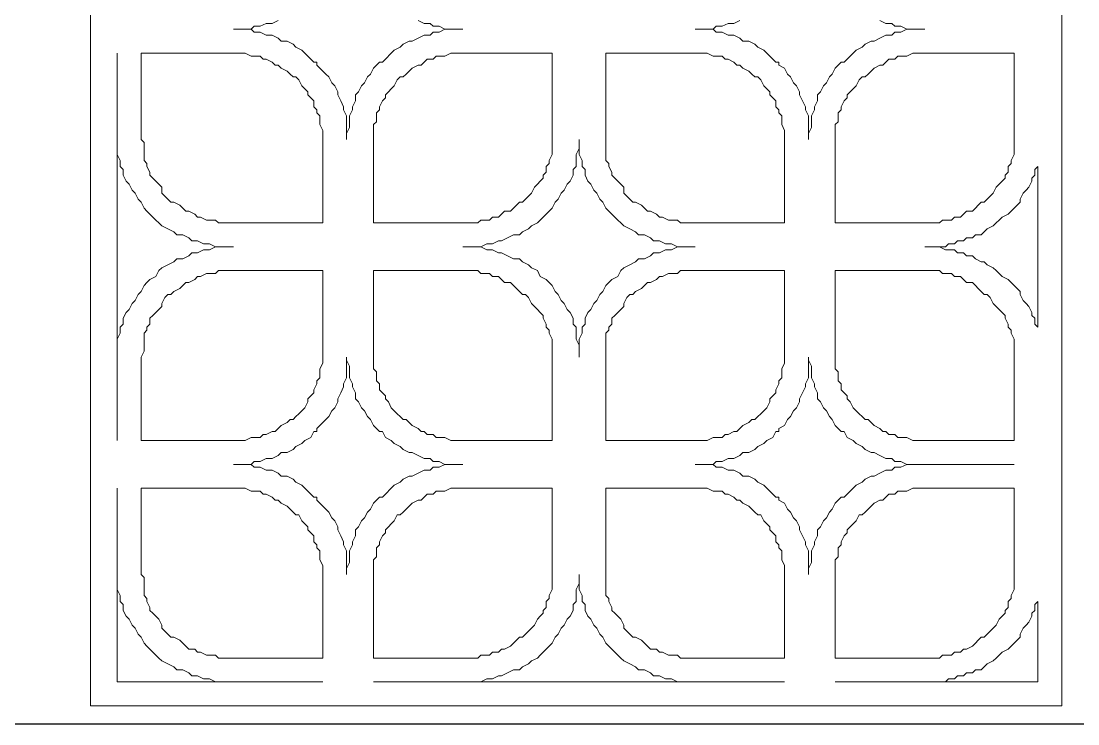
# Model space of a CAD drawing. Extents: x -66030 to 95157, y -13132 to 45879.
# Drawn here: x 18655 to 20041, y 24423 to 25344 of the extents above; entities that cross this region are included whole.
import ezdxf

# ---------------------------------------------------------------- set-up
doc = ezdxf.new("R2010")
doc.units = 0
doc.header["$LTSCALE"] = 100
doc.header["$MEASUREMENT"] = 0
doc.layers.get('0').update_dxf_attribs({"linetype": 'CONTINUOUS'})
doc.layers.add('3', color=11, linetype='CONTINUOUS')

msp = doc.modelspace()

# ---------------------------------------------------------------- linework, layer by layer
at = {"lineweight": 0}
for points in [[(18746.1, 25364.3), (18746.1, 25301.8), (18746.1, 24794), (18746.1, 24731.5), (18746.1, 24446.4), (18746.1, 24446.4), (19050.8, 24446.4), (19117.2, 24446.4), (19656.2, 24446.4), (19722.6, 24446.4), (20019.4, 24446.4), (20019.4, 24731.5), (20019.4, 24762.8), (20019.4, 24762.8), (20019.4, 24794), (20019.4, 25301.8), (20019.4, 25364.3)], [(18992.2, 25344.8), (18984.4, 25340.9), (18976.6, 25340.9), (18968.7, 25337), (18960.9, 25337), (18957, 25333.1), (18949.2, 25333.1), (18941.4, 25333.1), (18933.6, 25333.1), (18941.4, 25333.1), (18949.2, 25333.1), (18957, 25333.1), (18960.9, 25329.2), (18968.7, 25329.2), (18976.6, 25325.3), (18984.4, 25325.3), (18992.2, 25321.3), (18996.1, 25317.4), (19003.9, 25317.4), (19011.7, 25313.5), (19015.6, 25309.6), (19023.4, 25305.7), (19027.3, 25301.8), (19035.1, 25294), (19039, 25290.1), (19043, 25290.1), (19043, 25286.2), (19046.9, 25282.3), (19054.7, 25274.5), (19058.6, 25270.6), (19062.5, 25262.8), (19066.4, 25258.9), (19070.3, 25251), (19070.3, 25247.1), (19074.2, 25239.3), (19078.1, 25231.5), (19078.1, 25227.6), (19082, 25219.8), (19082, 25212), (19082, 25204.2), (19082, 25196.4), (19082, 25188.5), (19082, 25196.4), (19085.9, 25204.2), (19085.9, 25212), (19085.9, 25219.8), (19089.8, 25227.6), (19089.8, 25231.5), (19093.7, 25239.3), (19093.7, 25247.1), (19097.6, 25251), (19101.5, 25258.9), (19105.4, 25262.8), (19109.4, 25270.6), (19113.3, 25274.5), (19117.2, 25282.3), (19121.1, 25286.2), (19125, 25290.1), (19128.9, 25290.1), (19132.8, 25294), (19140.6, 25301.8), (19144.5, 25305.7), (19152.3, 25309.6), (19156.2, 25313.5), (19164, 25317.4), (19167.9, 25317.4), (19175.8, 25321.3), (19183.6, 25325.3), (19191.4, 25325.3), (19195.3, 25329.2), (19203.1, 25329.2), (19210.9, 25333.1), (19218.7, 25333.1), (19226.5, 25333.1), (19234.3, 25333.1), (19234.3, 25333.1), (19226.5, 25333.1), (19218.7, 25333.1), (19210.9, 25333.1), (19203.1, 25337), (19195.3, 25337), (19191.4, 25340.9), (19183.6, 25340.9), (19175.8, 25344.8)], [(19597.6, 25344.8), (19589.8, 25340.9), (19582, 25340.9), (19574.2, 25337), (19566.4, 25337), (19562.4, 25333.1), (19554.6, 25333.1), (19546.8, 25333.1), (19539, 25333.1), (19546.8, 25333.1), (19554.6, 25333.1), (19562.4, 25333.1), (19566.4, 25329.2), (19574.2, 25329.2), (19582, 25325.3), (19589.8, 25325.3), (19597.6, 25321.3), (19601.5, 25317.4), (19609.3, 25317.4), (19617.1, 25313.5), (19621, 25309.6), (19628.8, 25305.7), (19632.8, 25301.8), (19640.6, 25294), (19644.5, 25290.1), (19648.4, 25290.1), (19648.4, 25286.2), (19656.2, 25282.3), (19660.1, 25274.5), (19664, 25270.6), (19667.9, 25262.8), (19671.8, 25258.9), (19675.7, 25251), (19675.7, 25247.1), (19679.6, 25239.3), (19683.5, 25231.5), (19683.5, 25227.6), (19687.4, 25219.8), (19687.4, 25212), (19687.4, 25204.2), (19687.4, 25196.4), (19687.4, 25188.5), (19687.4, 25196.4), (19691.3, 25204.2), (19691.3, 25212), (19691.3, 25219.8), (19695.2, 25227.6), (19695.2, 25231.5), (19699.2, 25239.3), (19699.2, 25247.1), (19703.1, 25251), (19707, 25258.9), (19710.9, 25262.8), (19714.8, 25270.6), (19718.7, 25274.5), (19722.6, 25282.3), (19726.5, 25286.2), (19730.4, 25290.1), (19734.3, 25290.1), (19738.2, 25294), (19746, 25301.8), (19749.9, 25305.7), (19757.7, 25309.6), (19761.7, 25313.5), (19769.5, 25317.4), (19773.4, 25317.4), (19781.2, 25321.3), (19789, 25325.3), (19796.8, 25325.3), (19800.7, 25329.2), (19808.5, 25329.2), (19816.3, 25333.1), (19824.1, 25333.1), (19832, 25333.1), (19839.8, 25333.1), (19839.8, 25333.1), (19832, 25333.1), (19824.1, 25333.1), (19816.3, 25333.1), (19808.5, 25337), (19800.7, 25337), (19796.8, 25340.9), (19789, 25340.9), (19781.2, 25344.8)]]:
    msp.add_lwpolyline(points, dxfattribs=at)
for points in [[(18781.3, 25301.8), (18781.3, 25301.8), (18781.3, 25188.5), (18781.3, 25184.6), (18781.3, 25176.8), (18781.3, 25169), (18785.2, 25161.2), (18785.2, 25153.4), (18789.1, 25149.5), (18789.1, 25141.7), (18793, 25133.9), (18796.9, 25130), (18800.8, 25122.1), (18804.7, 25118.2), (18808.6, 25110.4), (18812.5, 25106.5), (18816.4, 25098.7), (18820.3, 25094.8), (18824.2, 25090.9), (18824.2, 25090.9), (18832, 25083.1), (18835.9, 25079.2), (18839.8, 25075.3), (18847.7, 25071.4), (18855.5, 25067.5), (18859.4, 25063.6), (18867.2, 25063.6), (18875, 25059.7), (18878.9, 25055.7), (18886.7, 25055.7), (18894.5, 25051.8), (18902.3, 25051.8), (18910.1, 25047.9), (18918, 25047.9), (18925.8, 25047.9), (18933.6, 25047.9), (18925.8, 25047.9), (18918, 25047.9), (18910.1, 25047.9), (18902.3, 25044), (18894.5, 25044), (18886.7, 25040.1), (18878.9, 25040.1), (18875, 25036.2), (18867.2, 25032.3), (18859.4, 25032.3), (18855.5, 25028.4), (18847.7, 25024.5), (18839.8, 25020.6), (18835.9, 25016.7), (18832, 25008.9), (18824.2, 25005), (18824.2, 25005), (18820.3, 25001.1), (18816.4, 24997.2), (18812.5, 24989.3), (18808.6, 24985.4), (18804.7, 24977.6), (18800.8, 24973.7), (18796.9, 24965.9), (18793, 24962), (18789.1, 24954.2), (18789.1, 24946.4), (18785.2, 24942.5), (18785.2, 24934.7), (18781.3, 24926.8), (18781.3, 24919), (18781.3, 24911.2), (18781.3, 24903.4), (18781.3, 24794), (18781.3, 24794), (18781.3, 25301.8)], [(18933.6, 25079.2), (19050.8, 25079.2), (19050.8, 25188.5), (19050.8, 25196.4), (19050.8, 25200.3), (19046.9, 25208.1), (19046.9, 25212), (19046.9, 25219.8), (19043, 25223.7), (19043, 25227.6), (19039, 25231.5), (19039, 25239.3), (19035.1, 25243.2), (19031.2, 25247.1), (19031.2, 25251), (19027.3, 25254.9), (19023.4, 25258.9), (19019.5, 25266.7), (19015.6, 25270.6), (19011.7, 25270.6), (19007.8, 25274.5), (19003.9, 25278.4), (18996.1, 25282.3), (18992.2, 25286.2), (18988.3, 25286.2), (18984.4, 25290.1), (18976.6, 25294), (18972.6, 25294), (18968.7, 25297.9), (18960.9, 25297.9), (18957, 25297.9), (18949.2, 25301.8), (18945.3, 25301.8), (18937.5, 25301.8), (18933.6, 25301.8), (18812.5, 25301.8), (18812.5, 25188.5), (18816.4, 25184.6), (18816.4, 25180.7), (18816.4, 25172.9), (18816.4, 25169), (18816.4, 25161.2), (18820.3, 25157.3), (18820.3, 25153.4), (18824.2, 25145.6), (18824.2, 25141.7), (18828.1, 25137.8), (18832, 25133.9), (18835.9, 25130), (18839.8, 25126.1), (18839.8, 25118.2), (18843.7, 25114.3), (18847.7, 25110.4), (18851.6, 25106.5), (18855.5, 25106.5), (18863.3, 25102.6), (18867.2, 25098.7), (18871.1, 25094.8), (18875, 25094.8), (18882.8, 25090.9), (18886.7, 25087), (18890.6, 25087), (18898.4, 25083.1), (18902.3, 25083.1), (18910.1, 25083.1), (18914.1, 25079.2), (18921.9, 25079.2), (18925.8, 25079.2), (18933.6, 25079.2)], [(19117.2, 25079.2), (19234.3, 25079.2), (19242.2, 25079.2), (19246.1, 25079.2), (19253.9, 25079.2), (19257.8, 25083.1), (19265.6, 25083.1), (19269.5, 25083.1), (19273.4, 25087), (19281.2, 25087), (19285.1, 25090.9), (19289, 25094.8), (19296.8, 25094.8), (19300.7, 25098.7), (19304.7, 25102.6), (19308.6, 25106.5), (19312.5, 25106.5), (19316.4, 25110.4), (19320.3, 25114.3), (19324.2, 25118.2), (19328.1, 25126.1), (19332, 25130), (19335.9, 25133.9), (19339.8, 25137.8), (19339.8, 25141.7), (19343.7, 25145.6), (19343.7, 25153.4), (19347.6, 25157.3), (19347.6, 25161.2), (19351.5, 25169), (19351.5, 25172.9), (19351.5, 25180.7), (19351.5, 25184.6), (19351.5, 25188.5), (19351.5, 25301.8), (19234.3, 25301.8), (19230.4, 25301.8), (19222.6, 25301.8), (19218.7, 25301.8), (19210.9, 25297.9), (19207, 25297.9), (19199.2, 25297.9), (19195.3, 25294), (19187.5, 25294), (19183.6, 25290.1), (19179.7, 25286.2), (19175.8, 25286.2), (19167.9, 25282.3), (19164, 25278.4), (19160.1, 25274.5), (19156.2, 25270.6), (19152.3, 25270.6), (19148.4, 25266.7), (19144.5, 25258.9), (19140.6, 25254.9), (19136.7, 25251), (19132.8, 25247.1), (19132.8, 25243.2), (19128.9, 25239.3), (19125, 25231.5), (19125, 25227.6), (19121.1, 25223.7), (19121.1, 25219.8), (19121.1, 25212), (19117.2, 25208.1), (19117.2, 25200.3), (19117.2, 25196.4), (19117.2, 25188.5), (19117.2, 25079.2)], [(19656.2, 25079.2), (19539, 25079.2), (19531.2, 25079.2), (19527.3, 25079.2), (19519.5, 25079.2), (19515.6, 25083.1), (19507.8, 25083.1), (19503.9, 25083.1), (19496, 25087), (19492.1, 25087), (19488.2, 25090.9), (19480.4, 25094.8), (19476.5, 25094.8), (19472.6, 25098.7), (19468.7, 25102.6), (19460.9, 25106.5), (19457, 25106.5), (19453.1, 25110.4), (19449.2, 25114.3), (19445.3, 25118.2), (19445.3, 25126.1), (19441.4, 25130), (19437.5, 25133.9), (19433.5, 25137.8), (19429.6, 25141.7), (19429.6, 25145.6), (19425.7, 25153.4), (19425.7, 25157.3), (19421.8, 25161.2), (19421.8, 25169), (19421.8, 25172.9), (19421.8, 25180.7), (19421.8, 25184.6), (19421.8, 25188.5), (19421.8, 25301.8), (19539, 25301.8), (19542.9, 25301.8), (19550.7, 25301.8), (19554.6, 25301.8), (19562.4, 25297.9), (19566.4, 25297.9), (19574.2, 25297.9), (19578.1, 25294), (19582, 25294), (19589.8, 25290.1), (19593.7, 25286.2), (19597.6, 25286.2), (19601.5, 25282.3), (19609.3, 25278.4), (19613.2, 25274.5), (19617.1, 25270.6), (19621, 25270.6), (19624.9, 25266.7), (19628.8, 25258.9), (19632.8, 25254.9), (19636.7, 25251), (19636.7, 25247.1), (19640.6, 25243.2), (19644.5, 25239.3), (19644.5, 25231.5), (19648.4, 25227.6), (19648.4, 25223.7), (19652.3, 25219.8), (19652.3, 25212), (19652.3, 25208.1), (19656.2, 25200.3), (19656.2, 25196.4), (19656.2, 25188.5), (19656.2, 25079.2)], [(19839.8, 25079.2), (19722.6, 25079.2), (19722.6, 25188.5), (19722.6, 25196.4), (19722.6, 25200.3), (19722.6, 25208.1), (19726.5, 25212), (19726.5, 25219.8), (19726.5, 25223.7), (19730.4, 25227.6), (19730.4, 25231.5), (19734.3, 25239.3), (19738.2, 25243.2), (19738.2, 25247.1), (19742.1, 25251), (19746, 25254.9), (19749.9, 25258.9), (19753.8, 25266.7), (19757.7, 25270.6), (19761.7, 25270.6), (19765.6, 25274.5), (19769.5, 25278.4), (19773.4, 25282.3), (19781.2, 25286.2), (19785.1, 25286.2), (19789, 25290.1), (19792.9, 25294), (19800.7, 25294), (19804.6, 25297.9), (19812.4, 25297.9), (19816.3, 25297.9), (19824.1, 25301.8), (19828.1, 25301.8), (19835.9, 25301.8), (19839.8, 25301.8), (19956.9, 25301.8), (19956.9, 25188.5), (19956.9, 25184.6), (19956.9, 25180.7), (19956.9, 25172.9), (19956.9, 25169), (19953, 25161.2), (19953, 25157.3), (19949.1, 25153.4), (19949.1, 25145.6), (19945.2, 25141.7), (19945.2, 25137.8), (19941.3, 25133.9), (19937.4, 25130), (19933.5, 25126.1), (19929.6, 25118.2), (19925.7, 25114.3), (19921.8, 25110.4), (19917.9, 25106.5), (19914, 25106.5), (19910.1, 25102.6), (19906.2, 25098.7), (19902.3, 25094.8), (19894.5, 25094.8), (19890.5, 25090.9), (19886.6, 25087), (19878.8, 25087), (19874.9, 25083.1), (19871, 25083.1), (19863.2, 25083.1), (19859.3, 25079.2), (19851.5, 25079.2), (19847.6, 25079.2), (19839.8, 25079.2)], [(19234.3, 25047.9), (19242.2, 25047.9), (19250, 25047.9), (19257.8, 25047.9), (19265.6, 25044), (19273.4, 25044), (19281.2, 25040.1), (19285.1, 25040.1), (19292.9, 25036.2), (19300.7, 25032.3), (19308.6, 25032.3), (19312.5, 25028.4), (19320.3, 25024.5), (19324.2, 25020.6), (19332, 25016.7), (19335.9, 25008.9), (19343.7, 25005), (19343.7, 25005), (19347.6, 25001.1), (19351.5, 24997.2), (19355.4, 24989.3), (19359.3, 24985.4), (19363.2, 24977.6), (19367.1, 24973.7), (19371.1, 24965.9), (19375, 24962), (19378.9, 24954.2), (19378.9, 24946.4), (19382.8, 24942.5), (19382.8, 24934.7), (19382.8, 24926.8), (19386.7, 24919), (19386.7, 24911.2), (19386.7, 24903.4), (19386.7, 24911.2), (19386.7, 24919), (19386.7, 24926.8), (19390.6, 24934.7), (19390.6, 24942.5), (19394.5, 24946.4), (19394.5, 24954.2), (19398.4, 24962), (19402.3, 24965.9), (19406.2, 24973.7), (19410.1, 24977.6), (19414, 24985.4), (19417.9, 24989.3), (19421.8, 24997.2), (19425.7, 25001.1), (19429.6, 25005), (19429.6, 25005), (19437.5, 25008.9), (19441.4, 25016.7), (19445.3, 25020.6), (19453.1, 25024.5), (19460.9, 25028.4), (19464.8, 25032.3), (19472.6, 25032.3), (19480.4, 25036.2), (19484.3, 25040.1), (19492.1, 25040.1), (19500, 25044), (19507.8, 25044), (19515.6, 25047.9), (19523.4, 25047.9), (19531.2, 25047.9), (19539, 25047.9), (19531.2, 25047.9), (19523.4, 25047.9), (19515.6, 25047.9), (19507.8, 25051.8), (19500, 25051.8), (19492.1, 25055.7), (19484.3, 25055.7), (19480.4, 25059.7), (19472.6, 25063.6), (19464.8, 25063.6), (19460.9, 25067.5), (19453.1, 25071.4), (19445.3, 25075.3), (19441.4, 25079.2), (19437.5, 25083.1), (19429.6, 25090.9), (19429.6, 25090.9), (19425.7, 25094.8), (19421.8, 25098.7), (19417.9, 25106.5), (19414, 25110.4), (19410.1, 25118.2), (19406.2, 25122.1), (19402.3, 25130), (19398.4, 25133.9), (19394.5, 25141.7), (19394.5, 25149.5), (19390.6, 25153.4), (19390.6, 25161.2), (19386.7, 25169), (19386.7, 25176.8), (19386.7, 25184.6), (19386.7, 25188.5), (19386.7, 25184.6), (19386.7, 25176.8), (19382.8, 25169), (19382.8, 25161.2), (19382.8, 25153.4), (19378.9, 25149.5), (19378.9, 25141.7), (19375, 25133.9), (19371.1, 25130), (19367.1, 25122.1), (19363.2, 25118.2), (19359.3, 25110.4), (19355.4, 25106.5), (19351.5, 25098.7), (19347.6, 25094.8), (19343.7, 25090.9), (19343.7, 25090.9), (19335.9, 25083.1), (19332, 25079.2), (19324.2, 25075.3), (19320.3, 25071.4), (19312.5, 25067.5), (19308.6, 25063.6), (19300.7, 25063.6), (19292.9, 25059.7), (19285.1, 25055.7), (19281.2, 25055.7), (19273.4, 25051.8), (19265.6, 25051.8), (19257.8, 25047.9), (19250, 25047.9), (19242.2, 25047.9), (19234.3, 25047.9)], [(19988.2, 24942.5), (19984.3, 24946.4), (19984.3, 24954.2), (19980.4, 24958.1), (19980.4, 24962), (19976.5, 24969.8), (19972.6, 24973.7), (19968.7, 24977.6), (19964.8, 24985.4), (19964.8, 24989.3), (19960.9, 24993.2), (19956.9, 24997.2), (19953, 25001.1), (19949.1, 25005), (19941.3, 25008.9), (19937.4, 25012.8), (19933.5, 25016.7), (19929.6, 25020.6), (19921.8, 25024.5), (19917.9, 25028.4), (19914, 25028.4), (19906.2, 25032.3), (19902.3, 25036.2), (19894.5, 25036.2), (19890.5, 25040.1), (19882.7, 25040.1), (19878.8, 25044), (19871, 25044), (19867.1, 25044), (19859.3, 25047.9), (19851.5, 25047.9), (19847.6, 25047.9), (19839.8, 25047.9), (19847.6, 25047.9), (19851.5, 25047.9), (19859.3, 25047.9), (19867.1, 25047.9), (19871, 25051.8), (19878.8, 25051.8), (19882.7, 25055.7), (19890.5, 25055.7), (19894.5, 25059.7), (19902.3, 25059.7), (19906.2, 25063.6), (19914, 25063.6), (19917.9, 25067.5), (19921.8, 25071.4), (19929.6, 25075.3), (19933.5, 25079.2), (19937.4, 25083.1), (19941.3, 25087), (19949.1, 25090.9), (19953, 25094.8), (19956.9, 25098.7), (19960.9, 25102.6), (19964.8, 25106.5), (19964.8, 25110.4), (19968.7, 25118.2), (19972.6, 25122.1), (19976.5, 25126.1), (19980.4, 25133.9), (19980.4, 25137.8), (19984.3, 25141.7), (19984.3, 25149.5), (19988.2, 25153.4), (19988.2, 24942.5)], [(18933.6, 25016.7), (19050.8, 25016.7), (19050.8, 24903.4), (19050.8, 24899.5), (19050.8, 24895.6), (19046.9, 24887.8), (19046.9, 24883.9), (19046.9, 24876.1), (19043, 24872.2), (19043, 24868.3), (19039, 24860.4), (19039, 24856.5), (19035.1, 24852.6), (19031.2, 24848.7), (19031.2, 24844.8), (19027.3, 24837), (19023.4, 24833.1), (19019.5, 24829.2), (19015.6, 24825.3), (19011.7, 24821.4), (19007.8, 24821.4), (19003.9, 24817.5), (18996.1, 24813.6), (18992.2, 24809.7), (18988.3, 24805.8), (18984.4, 24805.8), (18976.6, 24801.9), (18972.6, 24801.9), (18968.7, 24798), (18960.9, 24798), (18957, 24798), (18949.2, 24794), (18945.3, 24794), (18937.5, 24794), (18933.6, 24794), (18812.5, 24794), (18812.5, 24903.4), (18816.4, 24911.2), (18816.4, 24915.1), (18816.4, 24922.9), (18816.4, 24926.8), (18816.4, 24934.7), (18820.3, 24938.6), (18820.3, 24942.5), (18824.2, 24946.4), (18824.2, 24954.2), (18828.1, 24958.1), (18832, 24962), (18835.9, 24965.9), (18839.8, 24969.8), (18839.8, 24973.7), (18843.7, 24981.5), (18847.7, 24985.4), (18851.6, 24985.4), (18855.5, 24989.3), (18863.3, 24993.2), (18867.2, 24997.2), (18871.1, 25001.1), (18875, 25001.1), (18882.8, 25005), (18886.7, 25008.9), (18890.6, 25008.9), (18898.4, 25012.8), (18902.3, 25012.8), (18910.1, 25012.8), (18914.1, 25016.7), (18921.9, 25016.7), (18925.8, 25016.7), (18933.6, 25016.7)], [(19117.2, 25016.7), (19234.3, 25016.7), (19242.2, 25016.7), (19246.1, 25016.7), (19253.9, 25016.7), (19257.8, 25012.8), (19265.6, 25012.8), (19269.5, 25012.8), (19273.4, 25008.9), (19281.2, 25008.9), (19285.1, 25005), (19289, 25001.1), (19296.8, 25001.1), (19300.7, 24997.2), (19304.7, 24993.2), (19308.6, 24989.3), (19312.5, 24985.4), (19316.4, 24985.4), (19320.3, 24981.5), (19324.2, 24973.7), (19328.1, 24969.8), (19332, 24965.9), (19335.9, 24962), (19339.8, 24958.1), (19339.8, 24954.2), (19343.7, 24946.4), (19343.7, 24942.5), (19347.6, 24938.6), (19347.6, 24934.7), (19351.5, 24926.8), (19351.5, 24922.9), (19351.5, 24915.1), (19351.5, 24911.2), (19351.5, 24903.4), (19351.5, 24794), (19234.3, 24794), (19230.4, 24794), (19222.6, 24794), (19218.7, 24794), (19210.9, 24798), (19207, 24798), (19199.2, 24798), (19195.3, 24801.9), (19187.5, 24801.9), (19183.6, 24805.8), (19179.7, 24805.8), (19175.8, 24809.7), (19167.9, 24813.6), (19164, 24817.5), (19160.1, 24821.4), (19156.2, 24821.4), (19152.3, 24825.3), (19148.4, 24829.2), (19144.5, 24833.1), (19140.6, 24837), (19136.7, 24844.8), (19132.8, 24848.7), (19132.8, 24852.6), (19128.9, 24856.5), (19125, 24860.4), (19125, 24868.3), (19121.1, 24872.2), (19121.1, 24876.1), (19121.1, 24883.9), (19117.2, 24887.8), (19117.2, 24895.6), (19117.2, 24899.5), (19117.2, 24903.4), (19117.2, 25016.7)], [(19656.2, 25016.7), (19539, 25016.7), (19531.2, 25016.7), (19527.3, 25016.7), (19519.5, 25016.7), (19515.6, 25012.8), (19507.8, 25012.8), (19503.9, 25012.8), (19496, 25008.9), (19492.1, 25008.9), (19488.2, 25005), (19480.4, 25001.1), (19476.5, 25001.1), (19472.6, 24997.2), (19468.7, 24993.2), (19460.9, 24989.3), (19457, 24985.4), (19453.1, 24985.4), (19449.2, 24981.5), (19445.3, 24973.7), (19445.3, 24969.8), (19441.4, 24965.9), (19437.5, 24962), (19433.5, 24958.1), (19429.6, 24954.2), (19429.6, 24946.4), (19425.7, 24942.5), (19425.7, 24938.6), (19421.8, 24934.7), (19421.8, 24926.8), (19421.8, 24922.9), (19421.8, 24915.1), (19421.8, 24911.2), (19421.8, 24903.4), (19421.8, 24794), (19539, 24794), (19542.9, 24794), (19550.7, 24794), (19554.6, 24794), (19562.4, 24798), (19566.4, 24798), (19574.2, 24798), (19578.1, 24801.9), (19582, 24801.9), (19589.8, 24805.8), (19593.7, 24805.8), (19597.6, 24809.7), (19601.5, 24813.6), (19609.3, 24817.5), (19613.2, 24821.4), (19617.1, 24821.4), (19621, 24825.3), (19624.9, 24829.2), (19628.8, 24833.1), (19632.8, 24837), (19636.7, 24844.8), (19636.7, 24848.7), (19640.6, 24852.6), (19644.5, 24856.5), (19644.5, 24860.4), (19648.4, 24868.3), (19648.4, 24872.2), (19652.3, 24876.1), (19652.3, 24883.9), (19652.3, 24887.8), (19656.2, 24895.6), (19656.2, 24899.5), (19656.2, 24903.4), (19656.2, 25016.7)], [(19839.8, 25016.7), (19722.6, 25016.7), (19722.6, 24903.4), (19722.6, 24899.5), (19722.6, 24895.6), (19722.6, 24887.8), (19726.5, 24883.9), (19726.5, 24876.1), (19726.5, 24872.2), (19730.4, 24868.3), (19730.4, 24860.4), (19734.3, 24856.5), (19738.2, 24852.6), (19738.2, 24848.7), (19742.1, 24844.8), (19746, 24837), (19749.9, 24833.1), (19753.8, 24829.2), (19757.7, 24825.3), (19761.7, 24821.4), (19765.6, 24821.4), (19769.5, 24817.5), (19773.4, 24813.6), (19781.2, 24809.7), (19785.1, 24805.8), (19789, 24805.8), (19792.9, 24801.9), (19800.7, 24801.9), (19804.6, 24798), (19812.4, 24798), (19816.3, 24798), (19824.1, 24794), (19828.1, 24794), (19835.9, 24794), (19839.8, 24794), (19956.9, 24794), (19956.9, 24903.4), (19956.9, 24911.2), (19956.9, 24915.1), (19956.9, 24922.9), (19956.9, 24926.8), (19953, 24934.7), (19953, 24938.6), (19949.1, 24942.5), (19949.1, 24946.4), (19945.2, 24954.2), (19945.2, 24958.1), (19941.3, 24962), (19937.4, 24965.9), (19933.5, 24969.8), (19929.6, 24973.7), (19925.7, 24981.5), (19921.8, 24985.4), (19917.9, 24985.4), (19914, 24989.3), (19910.1, 24993.2), (19906.2, 24997.2), (19902.3, 25001.1), (19894.5, 25001.1), (19890.5, 25005), (19886.6, 25008.9), (19878.8, 25008.9), (19874.9, 25012.8), (19871, 25012.8), (19863.2, 25012.8), (19859.3, 25016.7), (19851.5, 25016.7), (19847.6, 25016.7), (19839.8, 25016.7)], [(18933.6, 24762.8), (18941.4, 24762.8), (18949.2, 24762.8), (18957, 24762.8), (18960.9, 24758.9), (18968.7, 24758.9), (18976.6, 24755), (18984.4, 24755), (18992.2, 24751.1), (18996.1, 24747.2), (19003.9, 24747.2), (19011.7, 24743.3), (19015.6, 24739.4), (19023.4, 24735.5), (19027.3, 24731.5), (19035.1, 24723.7), (19039, 24719.8), (19043, 24719.8), (19043, 24715.9), (19046.9, 24712), (19054.7, 24704.2), (19058.6, 24700.3), (19062.5, 24692.5), (19066.4, 24688.6), (19070.3, 24680.8), (19070.3, 24676.9), (19074.2, 24669.1), (19078.1, 24661.2), (19078.1, 24657.3), (19082, 24649.5), (19082, 24641.7), (19082, 24633.9), (19082, 24626.1), (19082, 24618.3), (19082, 24626.1), (19085.9, 24633.9), (19085.9, 24641.7), (19085.9, 24649.5), (19089.8, 24657.3), (19089.8, 24661.2), (19093.7, 24669.1), (19093.7, 24676.9), (19097.6, 24680.8), (19101.5, 24688.6), (19105.4, 24692.5), (19109.4, 24700.3), (19113.3, 24704.2), (19117.2, 24712), (19121.1, 24715.9), (19125, 24719.8), (19128.9, 24719.8), (19132.8, 24723.7), (19140.6, 24731.5), (19144.5, 24735.5), (19152.3, 24739.4), (19156.2, 24743.3), (19164, 24747.2), (19167.9, 24747.2), (19175.8, 24751.1), (19183.6, 24755), (19191.4, 24755), (19195.3, 24758.9), (19203.1, 24758.9), (19210.9, 24762.8), (19218.7, 24762.8), (19226.5, 24762.8), (19234.3, 24762.8), (19226.5, 24762.8), (19218.7, 24762.8), (19210.9, 24762.8), (19203.1, 24766.7), (19195.3, 24766.7), (19191.4, 24770.6), (19183.6, 24770.6), (19175.8, 24774.5), (19167.9, 24778.4), (19164, 24778.4), (19156.2, 24782.3), (19152.3, 24786.2), (19144.5, 24790.1), (19140.6, 24794), (19132.8, 24798), (19128.9, 24805.8), (19125, 24805.8), (19121.1, 24809.7), (19117.2, 24813.6), (19113.3, 24821.4), (19109.4, 24825.3), (19105.4, 24833.1), (19101.5, 24837), (19097.6, 24844.8), (19093.7, 24848.7), (19093.7, 24856.5), (19089.8, 24864.4), (19089.8, 24868.3), (19085.9, 24876.1), (19085.9, 24883.9), (19085.9, 24891.7), (19082, 24899.5), (19082, 24903.4), (19082, 24899.5), (19082, 24891.7), (19082, 24883.9), (19082, 24876.1), (19078.1, 24868.3), (19078.1, 24864.4), (19074.2, 24856.5), (19070.3, 24848.7), (19070.3, 24844.8), (19066.4, 24837), (19062.5, 24833.1), (19058.6, 24825.3), (19054.7, 24821.4), (19046.9, 24813.6), (19043, 24809.7), (19043, 24805.8), (19039, 24805.8), (19035.1, 24798), (19027.3, 24794), (19023.4, 24790.1), (19015.6, 24786.2), (19011.7, 24782.3), (19003.9, 24778.4), (18996.1, 24778.4), (18992.2, 24774.5), (18984.4, 24770.6), (18976.6, 24770.6), (18968.7, 24766.7), (18960.9, 24766.7), (18957, 24762.8), (18949.2, 24762.8), (18941.4, 24762.8), (18933.6, 24762.8)], [(19956.9, 24762.8), (19956.9, 24762.8), (19839.8, 24762.8), (19832, 24762.8), (19824.1, 24762.8), (19816.3, 24762.8), (19808.5, 24766.7), (19800.7, 24766.7), (19796.8, 24770.6), (19789, 24770.6), (19781.2, 24774.5), (19773.4, 24778.4), (19769.5, 24778.4), (19761.7, 24782.3), (19757.7, 24786.2), (19749.9, 24790.1), (19746, 24794), (19738.2, 24798), (19734.3, 24805.8), (19730.4, 24805.8), (19726.5, 24809.7), (19722.6, 24813.6), (19718.7, 24821.4), (19714.8, 24825.3), (19710.9, 24833.1), (19707, 24837), (19703.1, 24844.8), (19699.2, 24848.7), (19699.2, 24856.5), (19695.2, 24864.4), (19695.2, 24868.3), (19691.3, 24876.1), (19691.3, 24883.9), (19691.3, 24891.7), (19687.4, 24899.5), (19687.4, 24903.4), (19687.4, 24899.5), (19687.4, 24891.7), (19687.4, 24883.9), (19687.4, 24876.1), (19683.5, 24868.3), (19683.5, 24864.4), (19679.6, 24856.5), (19675.7, 24848.7), (19675.7, 24844.8), (19671.8, 24837), (19667.9, 24833.1), (19664, 24825.3), (19660.1, 24821.4), (19656.2, 24813.6), (19648.4, 24809.7), (19648.4, 24805.8), (19644.5, 24805.8), (19640.6, 24798), (19632.8, 24794), (19628.8, 24790.1), (19621, 24786.2), (19617.1, 24782.3), (19609.3, 24778.4), (19601.5, 24778.4), (19597.6, 24774.5), (19589.8, 24770.6), (19582, 24770.6), (19574.2, 24766.7), (19566.4, 24766.7), (19562.4, 24762.8), (19554.6, 24762.8), (19546.8, 24762.8), (19539, 24762.8), (19546.8, 24762.8), (19554.6, 24762.8), (19562.4, 24762.8), (19566.4, 24758.9), (19574.2, 24758.9), (19582, 24755), (19589.8, 24755), (19597.6, 24751.1), (19601.5, 24747.2), (19609.3, 24747.2), (19617.1, 24743.3), (19621, 24739.4), (19628.8, 24735.5), (19632.8, 24731.5), (19640.6, 24723.7), (19644.5, 24719.8), (19648.4, 24719.8), (19648.4, 24715.9), (19656.2, 24712), (19660.1, 24704.2), (19664, 24700.3), (19667.9, 24692.5), (19671.8, 24688.6), (19675.7, 24680.8), (19675.7, 24676.9), (19679.6, 24669.1), (19683.5, 24661.2), (19683.5, 24657.3), (19687.4, 24649.5), (19687.4, 24641.7), (19687.4, 24633.9), (19687.4, 24626.1), (19687.4, 24618.3), (19687.4, 24626.1), (19691.3, 24633.9), (19691.3, 24641.7), (19691.3, 24649.5), (19695.2, 24657.3), (19695.2, 24661.2), (19699.2, 24669.1), (19699.2, 24676.9), (19703.1, 24680.8), (19707, 24688.6), (19710.9, 24692.5), (19714.8, 24700.3), (19718.7, 24704.2), (19722.6, 24712), (19726.5, 24715.9), (19730.4, 24719.8), (19734.3, 24719.8), (19738.2, 24723.7), (19746, 24731.5), (19749.9, 24735.5), (19757.7, 24739.4), (19761.7, 24743.3), (19769.5, 24747.2), (19773.4, 24747.2), (19781.2, 24751.1), (19789, 24755), (19796.8, 24755), (19800.7, 24758.9), (19808.5, 24758.9), (19816.3, 24762.8), (19824.1, 24762.8), (19832, 24762.8), (19839.8, 24762.8), (19956.9, 24762.8)], [(18781.3, 24731.5), (18781.3, 24731.5), (18781.3, 24618.3), (18781.3, 24614.4), (18781.3, 24606.6), (18781.3, 24598.7), (18785.2, 24590.9), (18785.2, 24583.1), (18789.1, 24579.2), (18789.1, 24571.4), (18793, 24563.6), (18796.9, 24559.7), (18800.8, 24551.9), (18804.7, 24548), (18808.6, 24540.2), (18812.5, 24536.3), (18816.4, 24528.4), (18820.3, 24524.5), (18824.2, 24520.6), (18824.2, 24520.6), (18832, 24512.8), (18835.9, 24508.9), (18839.8, 24505), (18847.7, 24501.1), (18855.5, 24497.2), (18859.4, 24493.3), (18867.2, 24493.3), (18875, 24489.4), (18878.9, 24485.5), (18886.7, 24485.5), (18894.5, 24481.6), (18902.3, 24481.6), (18910.1, 24477.7), (18918, 24477.7), (18925.8, 24477.7), (18933.6, 24477.7), (19050.8, 24477.7), (19050.8, 24477.7), (18781.3, 24477.7), (18781.3, 24731.5)], [(19050.8, 24508.9), (18933.6, 24508.9), (18925.8, 24508.9), (18921.9, 24508.9), (18914.1, 24508.9), (18910.1, 24512.8), (18902.3, 24512.8), (18898.4, 24512.8), (18890.6, 24516.7), (18886.7, 24516.7), (18882.8, 24520.6), (18875, 24520.6), (18871.1, 24524.5), (18867.2, 24528.4), (18863.3, 24532.3), (18855.5, 24536.3), (18851.6, 24536.3), (18847.7, 24540.2), (18843.7, 24544.1), (18839.8, 24548), (18839.8, 24551.9), (18835.9, 24559.7), (18832, 24563.6), (18828.1, 24567.5), (18824.2, 24571.4), (18824.2, 24575.3), (18820.3, 24583.1), (18820.3, 24587), (18816.4, 24590.9), (18816.4, 24598.7), (18816.4, 24602.7), (18816.4, 24610.5), (18816.4, 24614.4), (18812.5, 24618.3), (18812.5, 24731.5), (18933.6, 24731.5), (18937.5, 24731.5), (18945.3, 24731.5), (18949.2, 24731.5), (18957, 24727.6), (18960.9, 24727.6), (18968.7, 24727.6), (18972.6, 24723.7), (18976.6, 24723.7), (18984.4, 24719.8), (18988.3, 24715.9), (18992.2, 24715.9), (18996.1, 24712), (19003.9, 24708.1), (19007.8, 24704.2), (19011.7, 24700.3), (19015.6, 24696.4), (19019.5, 24696.4), (19023.4, 24688.6), (19027.3, 24684.7), (19031.2, 24680.8), (19031.2, 24676.9), (19035.1, 24673), (19039, 24669.1), (19039, 24661.2), (19043, 24657.3), (19043, 24653.4), (19046.9, 24649.5), (19046.9, 24641.7), (19046.9, 24637.8), (19050.8, 24630), (19050.8, 24626.1), (19050.8, 24618.3), (19050.8, 24508.9)], [(19351.5, 24731.5), (19351.5, 24618.3), (19351.5, 24614.4), (19351.5, 24610.5), (19351.5, 24602.7), (19351.5, 24598.7), (19347.6, 24590.9), (19347.6, 24587), (19343.7, 24583.1), (19343.7, 24575.3), (19339.8, 24571.4), (19339.8, 24567.5), (19335.9, 24563.6), (19332, 24559.7), (19328.1, 24551.9), (19324.2, 24548), (19320.3, 24544.1), (19316.4, 24540.2), (19312.5, 24536.3), (19308.6, 24536.3), (19304.7, 24532.3), (19300.7, 24528.4), (19296.8, 24524.5), (19289, 24520.6), (19285.1, 24520.6), (19281.2, 24516.7), (19273.4, 24516.7), (19269.5, 24512.8), (19265.6, 24512.8), (19257.8, 24512.8), (19253.9, 24508.9), (19246.1, 24508.9), (19242.2, 24508.9), (19234.3, 24508.9), (19117.2, 24508.9), (19117.2, 24618.3), (19117.2, 24626.1), (19117.2, 24630), (19117.2, 24637.8), (19121.1, 24641.7), (19121.1, 24649.5), (19121.1, 24653.4), (19125, 24657.3), (19125, 24661.2), (19128.9, 24669.1), (19132.8, 24673), (19132.8, 24676.9), (19136.7, 24680.8), (19140.6, 24684.7), (19144.5, 24688.6), (19148.4, 24696.4), (19152.3, 24696.4), (19156.2, 24700.3), (19160.1, 24704.2), (19164, 24708.1), (19167.9, 24712), (19175.8, 24715.9), (19179.7, 24715.9), (19183.6, 24719.8), (19187.5, 24723.7), (19195.3, 24723.7), (19199.2, 24727.6), (19207, 24727.6), (19210.9, 24727.6), (19218.7, 24731.5), (19222.6, 24731.5), (19230.4, 24731.5), (19234.3, 24731.5), (19351.5, 24731.5)], [(19421.8, 24731.5), (19421.8, 24618.3), (19421.8, 24614.4), (19421.8, 24610.5), (19421.8, 24602.7), (19421.8, 24598.7), (19421.8, 24590.9), (19425.7, 24587), (19425.7, 24583.1), (19429.6, 24575.3), (19429.6, 24571.4), (19433.5, 24567.5), (19437.5, 24563.6), (19441.4, 24559.7), (19445.3, 24551.9), (19445.3, 24548), (19449.2, 24544.1), (19453.1, 24540.2), (19457, 24536.3), (19460.9, 24536.3), (19468.7, 24532.3), (19472.6, 24528.4), (19476.5, 24524.5), (19480.4, 24520.6), (19488.2, 24520.6), (19492.1, 24516.7), (19496, 24516.7), (19503.9, 24512.8), (19507.8, 24512.8), (19515.6, 24512.8), (19519.5, 24508.9), (19527.3, 24508.9), (19531.2, 24508.9), (19539, 24508.9), (19656.2, 24508.9), (19656.2, 24618.3), (19656.2, 24626.1), (19656.2, 24630), (19652.3, 24637.8), (19652.3, 24641.7), (19652.3, 24649.5), (19648.4, 24653.4), (19648.4, 24657.3), (19644.5, 24661.2), (19644.5, 24669.1), (19640.6, 24673), (19636.7, 24676.9), (19636.7, 24680.8), (19632.8, 24684.7), (19628.8, 24688.6), (19624.9, 24696.4), (19621, 24696.4), (19617.1, 24700.3), (19613.2, 24704.2), (19609.3, 24708.1), (19601.5, 24712), (19597.6, 24715.9), (19593.7, 24715.9), (19589.8, 24719.8), (19582, 24723.7), (19578.1, 24723.7), (19574.2, 24727.6), (19566.4, 24727.6), (19562.4, 24727.6), (19554.6, 24731.5), (19550.7, 24731.5), (19542.9, 24731.5), (19539, 24731.5), (19421.8, 24731.5)], [(19722.6, 24508.9), (19839.8, 24508.9), (19847.6, 24508.9), (19851.5, 24508.9), (19859.3, 24508.9), (19863.2, 24512.8), (19871, 24512.8), (19874.9, 24512.8), (19878.8, 24516.7), (19886.6, 24516.7), (19890.5, 24520.6), (19894.5, 24520.6), (19902.3, 24524.5), (19906.2, 24528.4), (19910.1, 24532.3), (19914, 24536.3), (19917.9, 24536.3), (19921.8, 24540.2), (19925.7, 24544.1), (19929.6, 24548), (19933.5, 24551.9), (19937.4, 24559.7), (19941.3, 24563.6), (19945.2, 24567.5), (19945.2, 24571.4), (19949.1, 24575.3), (19949.1, 24583.1), (19953, 24587), (19953, 24590.9), (19956.9, 24598.7), (19956.9, 24602.7), (19956.9, 24610.5), (19956.9, 24614.4), (19956.9, 24618.3), (19956.9, 24731.5), (19839.8, 24731.5), (19835.9, 24731.5), (19828.1, 24731.5), (19824.1, 24731.5), (19816.3, 24727.6), (19812.4, 24727.6), (19804.6, 24727.6), (19800.7, 24723.7), (19792.9, 24723.7), (19789, 24719.8), (19785.1, 24715.9), (19781.2, 24715.9), (19773.4, 24712), (19769.5, 24708.1), (19765.6, 24704.2), (19761.7, 24700.3), (19757.7, 24696.4), (19753.8, 24696.4), (19749.9, 24688.6), (19746, 24684.7), (19742.1, 24680.8), (19738.2, 24676.9), (19738.2, 24673), (19734.3, 24669.1), (19730.4, 24661.2), (19730.4, 24657.3), (19726.5, 24653.4), (19726.5, 24649.5), (19726.5, 24641.7), (19722.6, 24637.8), (19722.6, 24630), (19722.6, 24626.1), (19722.6, 24618.3), (19722.6, 24508.9)], [(19117.2, 24477.7), (19117.2, 24477.7), (19234.3, 24477.7), (19242.2, 24477.7), (19250, 24477.7), (19257.8, 24477.7), (19265.6, 24481.6), (19273.4, 24481.6), (19281.2, 24485.5), (19285.1, 24485.5), (19292.9, 24489.4), (19300.7, 24493.3), (19308.6, 24493.3), (19312.5, 24497.2), (19320.3, 24501.1), (19324.2, 24505), (19332, 24508.9), (19335.9, 24512.8), (19343.7, 24520.6), (19343.7, 24520.6), (19347.6, 24524.5), (19351.5, 24528.4), (19355.4, 24536.3), (19359.3, 24540.2), (19363.2, 24548), (19367.1, 24551.9), (19371.1, 24559.7), (19375, 24563.6), (19378.9, 24571.4), (19378.9, 24579.2), (19382.8, 24583.1), (19382.8, 24590.9), (19382.8, 24598.7), (19386.7, 24606.6), (19386.7, 24614.4), (19386.7, 24618.3), (19386.7, 24614.4), (19386.7, 24606.6), (19386.7, 24598.7), (19390.6, 24590.9), (19390.6, 24583.1), (19394.5, 24579.2), (19394.5, 24571.4), (19398.4, 24563.6), (19402.3, 24559.7), (19406.2, 24551.9), (19410.1, 24548), (19414, 24540.2), (19417.9, 24536.3), (19421.8, 24528.4), (19425.7, 24524.5), (19429.6, 24520.6), (19429.6, 24520.6), (19437.5, 24512.8), (19441.4, 24508.9), (19445.3, 24505), (19453.1, 24501.1), (19460.9, 24497.2), (19464.8, 24493.3), (19472.6, 24493.3), (19480.4, 24489.4), (19484.3, 24485.5), (19492.1, 24485.5), (19500, 24481.6), (19507.8, 24481.6), (19515.6, 24477.7), (19523.4, 24477.7), (19531.2, 24477.7), (19539, 24477.7), (19656.2, 24477.7), (19656.2, 24477.7), (19117.2, 24477.7)], [(19722.6, 24477.7), (19722.6, 24477.7), (19839.8, 24477.7), (19847.6, 24477.7), (19851.5, 24477.7), (19859.3, 24477.7), (19867.1, 24477.7), (19871, 24481.6), (19878.8, 24481.6), (19882.7, 24485.5), (19890.5, 24485.5), (19894.5, 24489.4), (19902.3, 24489.4), (19906.2, 24493.3), (19914, 24493.3), (19917.9, 24497.2), (19921.8, 24501.1), (19929.6, 24505), (19933.5, 24508.9), (19937.4, 24512.8), (19941.3, 24516.7), (19949.1, 24520.6), (19953, 24524.5), (19956.9, 24528.4), (19960.9, 24532.3), (19964.8, 24536.3), (19964.8, 24540.2), (19968.7, 24548), (19972.6, 24551.9), (19976.5, 24555.8), (19980.4, 24563.6), (19980.4, 24567.5), (19984.3, 24571.4), (19984.3, 24579.2), (19988.2, 24583.1), (19988.2, 24477.7), (19722.6, 24477.7)]]:
    msp.add_lwpolyline(points, close=True, dxfattribs=at)
at = {"layer": '3'}
msp.add_line((-66009.4, 24422.6), (95156.9, 24422.6), dxfattribs=at)

doc.saveas('drawing.dxf')
